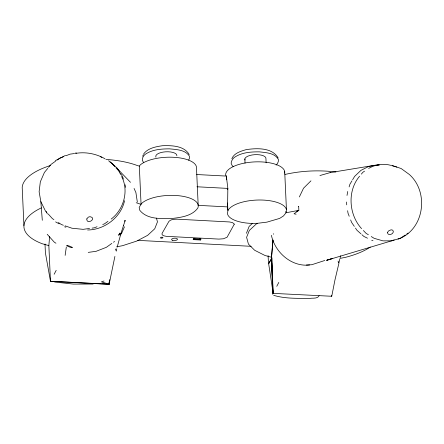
<?xml version="1.0" encoding="UTF-8"?>
<svg xmlns="http://www.w3.org/2000/svg" width="444" height="444" viewBox="0 0 444 444"><rect width="100%" height="100%" fill="white"/><g stroke="black" fill="none" stroke-linecap="round" stroke-linejoin="round"><path stroke-width="0.67" d="M198.057 205.35L227.578 206.898L227.844 188.406L226.318 175.83L226.501 179.787M346.575 202.009L346.725 204.856M347.008 195.432L347.73 191.497M123.393 225.652L123.421 225.258M108.996 283.289L109.046 284.349L50.477 281.268L48.857 245.604L49.611 236.619M271.478 257.659L272.949 240.043M273.043 292.152L271.972 257.958L271.534 257.304L272.982 240.082M273.498 234.282L273.482 233.694M66.323 246.992L65.146 255.378M227.289 209.712L227.717 206.654L227.578 206.898M227.55 202.98L227.9 210.678L227.472 213.736A29.593 11.655 -2.6 0 0 251.482 223.399L257.498 223.304L266.955 222.128L279.642 218.409L283.483 215.945L286.014 212.77L286.441 209.712L284.704 171.539A29.593 11.655 -2.6 0 0 252.991 161.999A29.593 11.655 -2.6 0 0 225.741 175.558M284.476 173.171L284.704 171.539M45.005 243.978L45.405 252.864L50.477 281.268L109.13 284.21L109.796 279.665M104.024 280.997L101.415 281.879L109.13 284.21L114.907 256.416M116.772 248.734L116.311 251.121L115.418 249.04M117.166 247.164L121.24 232.456L125.169 220.485M338.894 262.776L339.782 259.224M124.575 200.644C121.023 217.332 104.484 229.881 87.601 229.986M340.176 257.653L340.676 255.8M227.511 189.538L227.844 188.406L196.947 186.78M349.112 186.907L349.905 184.282L351.964 180.83M142.729 156.249L143.196 154.906M246.42 233.3L249.151 226.401L252.481 223.321M231.824 158.774C233.999 153.091 240.876 151.199 246.104 149.65C256.554 148.074 272.233 147.341 278.183 158.014M124.481 226.773L121.773 232.989L120.113 235.009M299.35 196.953L303.541 188.206L310.955 180.836M54.151 274.253L56.183 270.363M276.767 286.308L278.804 282.417M143.506 154.157C147.63 148.174 155.639 146.725 162.354 145.732C171.551 145.404 183.971 145.571 189.211 154.518M193.934 238.628L201.054 239L200.483 239.999L193.362 239.627L193.934 238.628L194.844 238.4M193.09 239.366L199.417 239.516L199.989 238.517M271.523 258.835L268.676 263.814L272.805 290.937A14.502 3.225 -87 0 0 272.832 291.092M272.677 294.255L273.154 293.462M319.131 295.771C317.454 298.973 312.743 297.88 309.918 298.357C297.907 298.318 285.264 298.84 273.72 295.338M352.625 179.726L354.606 176.407L360.928 170.379L368.431 166.611A62.382 52.631 80.4 0 1 373.859 165.601M136.203 202.708A66.844 26.335 -2.6 0 1 139.144 203.746L141.059 204.284L142.047 203.052A29.593 11.655 -2.6 0 1 177.916 195.643A29.593 11.655 -2.6 0 1 197.752 208.131C191.714 216.378 180.314 217.443 170.923 218.637C160.334 218.587 147.047 219.441 139.76 210.273L139.183 207.409L141.059 204.284L139.322 166.106L140.315 164.874A29.593 11.655 -2.6 0 1 172.439 157.232A29.593 11.655 -2.6 0 1 196.448 166.9L198.179 205.073M47.791 168.354L44.406 172.461L40.337 181.79L39.122 191.741L40.837 201.643L42.308 220.296M48.59 167.382L51.049 164.397L55.539 161.194M359.596 176.207C347.114 190.837 348.779 214.713 361.577 228.627M361.361 174.109L362.887 172.289L364.541 171.179M298.312 206.538L298.668 206.316L298.851 210.334L294.072 213.78L296.098 214.219M57.148 160.045L59.807 158.147L63.437 156.732M107.97 221.356L104.518 223.82L102.731 224.52M111.167 219.075C123.771 209.579 129.121 190.698 121.595 176.484M111.844 243.401L106.366 247.308L96.082 251.321L88.239 252.381M113.486 242.23L114.58 241.447M368.642 168.426C375.119 164.546 383.511 163.27 390.809 165.334M405.239 235.02L400.544 238.173L326.545 260.317L332.384 258.53L329.515 259.39M406.832 233.949L408.086 233.106M118.42 235.353L120.796 233.977L119.852 233.05M55.339 160.667L65.451 155.417M324.814 260.478L311.799 264.718L306.388 265.013M257.498 223.304L256.421 223.865L249.334 230.425L246.603 237.324L248.429 244.095L254.678 250.283L264.924 255.455L271.506 257.27M398.029 239.155C424.242 230.031 429.476 192.33 409.307 174.453L401.154 168.531L391.425 165.251M296.642 211.466L298.496 210.556M66.012 155.727L70.097 154.135L74.52 153.535M97.047 226.734L94.233 227.833L92.113 228.122M118.864 234.715L120.796 233.977L119.475 233.583M124.947 221.101L124.714 220.912L125.058 220.785M329.415 259.451L327.056 260.173M319.913 175.535L330.136 172.616L378.993 164.574M193.362 239.627L194.727 239.283M118.776 234.388L120.796 233.977L119.458 233.649L120.796 233.977L119.425 234.132M284.931 174.464C301.587 170.696 318.986 169.919 335.925 172.006M116.678 246.803L122.566 245.687L136.674 241.103L147.647 235.331L154.74 228.777L157.465 221.872L156.46 218.143M339.832 258.419L345.238 257.392A66.844 26.335 -2.6 0 0 370.318 247.042M75.785 153.363C85.692 151.67 96.348 153.774 105 158.797M89.566 228.466L83.122 229.337L71.95 228.227L65.118 225.846M298.851 210.334L286.014 212.77L285.947 211.411M75.169 153.108L76.568 153.013M193.662 238.367L194.755 238.311M93.112 284.043L73.271 284.082L54.629 282.018M330.136 172.616L330.663 172.594M119.414 233.982L120.796 233.977L119.442 233.738M391.98 240.82L382.972 240.87L374.137 238.317L371.256 236.541M309.607 264.996C291.58 267.066 275.019 252.453 271.395 235.303M271.534 257.304L272.888 293.362L331.746 296.265L334.965 279.936L338.933 263.175L338.034 261.094M196.659 174.525L226.179 176.074M137.818 240.365L251.165 246.32M102.825 283.5L104.201 283.572M124.714 220.912L125.03 220.862M119.43 233.849L120.796 233.977M64.541 226.817L65.873 227.162M139.322 166.106L137.412 165.568A66.844 26.335 -2.6 0 0 105.927 159.424M48.857 245.604L42.252 243.745A66.844 26.335 -2.6 0 1 41.336 207.886M392.096 165.712L396.842 167.077M63.387 225.247L61.472 224.575L58.386 222.555M199.417 239.516L200.483 239.999M367.493 238.2L363.875 236.424L361.916 234.682M100.61 156.76L101.82 157.381M108.486 160.789L109.701 161.405L117.194 168.159L119.625 171.945M55.622 221.883L59.191 223.859M368.376 234.759L366.072 233.339L363.375 230.514M109.929 162.021L111.921 163.325L114.813 166.184M53.913 219.625L52.409 218.642L48.246 214.014M55.955 243.24L54.257 242.13L47.219 234.304M233.272 166.556L232.234 165.723L231.158 163.409A33.6 14.141 -2.8 0 1 234.099 157.581C241.381 152.447 250.732 151.77 259.374 151.859C265.967 152.664 275.002 152.88 278.438 159.601A30.486 12.832 -2.8 0 1 276.135 165.118M360.933 233.81L357.015 230.331L355.466 228.066M117.222 168.565L130.486 182.323M111.921 163.325L114.602 166.306M115.928 167.782L118.959 171.151L120.552 174.37M46.881 212.498L45.366 210.817L40.837 201.643M354.312 226.373L351.604 222.411L350.649 219.952M120.668 173.571L122.588 176.562L123.365 179.087M46.026 211.533L47.458 213.936M143.645 162.632L142.33 160.395A33.6 13.792 -2.4 0 1 144.7 154.701C151.759 149.495 161.017 148.895 169.497 148.845C176.335 149.567 185.292 149.672 189.399 156.133A30.486 12.515 -2.4 0 1 188.622 160.151M134.077 188.434L135.908 192.591L137.335 202.064M349.212 216.272L348.018 213.198L347.635 210.728M125.119 184.776L125.541 187.362M50.455 280.747L50.405 279.637M50.422 280.086L50.45 280.636M331.529 296.32L331.502 295.71A14.502 3.225 -87 0 1 331.446 295.449M271.778 262.87L273.093 293.323M272.888 293.362L271.323 258.824L268.481 263.803L268.109 255.639M266.128 162.804L265.939 158.658A10.578 4.168 -2.6 0 0 254.64 154.684A10.578 4.168 -2.6 0 0 245.044 160.051M244.844 158.974L245.033 163.114M109.035 282.14L109.13 284.21M23.932 225.619L22.2 187.44A66.844 26.335 -2.6 0 1 50.355 165.545M227.9 210.678A29.593 11.655 -2.6 0 1 258.591 200.011A29.593 11.655 -2.6 0 1 286.441 209.712M376.612 165.351A62.382 52.631 80.4 0 1 379.243 165.273M372.982 240.587A56.566 47.724 80.4 0 1 371.717 240.271M394.239 239.921A56.566 47.724 80.4 0 1 391.575 240.637M273.132 292.64A13.803 3.069 -87 0 1 273.049 292.274A14.502 3.225 -87 0 1 272.905 291.541M155.966 157.182A10.578 4.168 -2.6 0 1 165.562 151.815A10.578 4.168 -2.6 0 1 176.862 155.788M387.629 232.595L387.817 233.711L388.711 234.377A2.986 1.51 -14.3 0 0 390.842 234.327C392.468 234.038 394.244 231.701 392.774 230.319A2.819 1.992 -23.3 0 0 390.87 229.892L388.739 230.836A3.275 2.32 -23.3 0 0 387.629 232.595M234.299 224.148L227.084 237.218L223.426 238.783L218.853 239.094L166.45 236.336C164.924 236.086 161.327 235.67 162.054 233.411L168.914 221.395C171.018 219.153 174.536 219.214 177.4 219.192L229.52 221.956L232.584 222.638L234.299 224.148M86.785 218.942C86.63 225.358 97.325 218.415 90.271 216.733A2.753 2.015 -11.6 0 0 88.134 217.31L86.785 218.942M67.116 245.477L66.828 245.471A2.886 0.389 20.1 0 0 67.105 245.893L68.831 246.714A3.119 0.422 20.1 0 0 71.001 247.452L72.344 247.674A2.886 0.389 20.1 0 0 72.067 247.258L70.335 246.437A3.119 0.422 20.1 0 0 68.165 245.699L67.116 245.477M172.527 240.298A2.958 1.166 -2.6 0 0 177.422 239.521A2.958 1.166 -2.6 0 0 173.676 238.289A2.958 1.166 -2.6 0 0 172.527 240.298M160.939 238.04A1.193 0.472 -2.6 0 0 162.915 237.729A1.193 0.472 -2.6 0 0 161.4 237.229A1.193 0.472 -2.6 0 0 160.939 238.04"/></g></svg>
